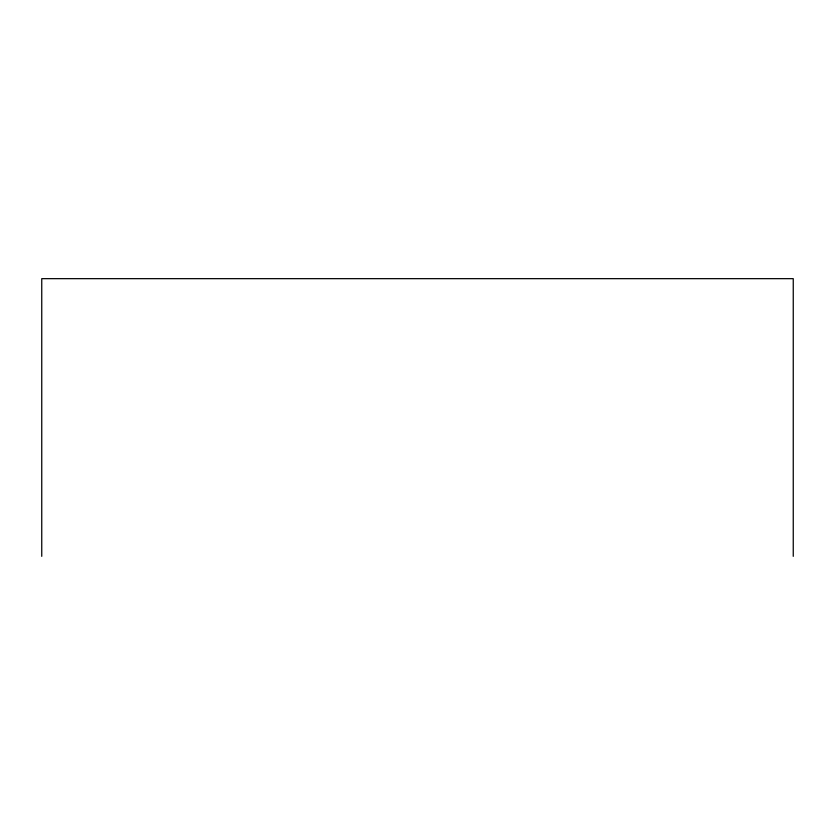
<?xml version="1.0" encoding="UTF-8"?>
<svg xmlns="http://www.w3.org/2000/svg" width="835" height="835" viewBox="0 0 835 835"><rect width="100%" height="100%" fill="white"/><g stroke="black" fill="none" stroke-linecap="round" stroke-linejoin="round"><path stroke-width="1.25" d="M793.25 556.34L793.25 278.66L41.75 278.66L41.75 556.34"/></g></svg>
